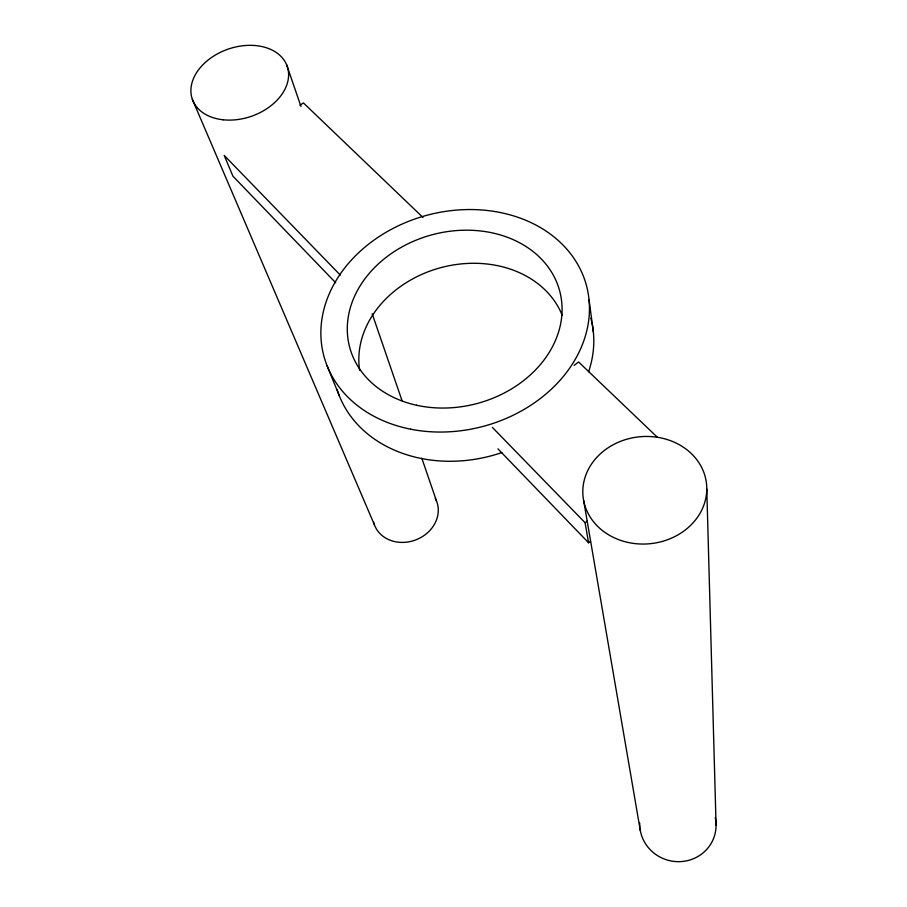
<?xml version="1.0" encoding="UTF-8"?>
<svg xmlns="http://www.w3.org/2000/svg" width="907" height="907" viewBox="0 0 907 907"><rect width="100%" height="100%" fill="white"/><g stroke="black" fill="none" stroke-linecap="round" stroke-linejoin="round"><path stroke-width="1.36" d="M497.932 448.84L588.575 542.771L590.559 541.286M588.575 542.771L585.083 522.727L587.101 521.208M574.097 365.351L578.632 362.006L657.36 437.265M299.945 105.257L303.448 102.945L423.036 217.521M492.433 427.446L585.083 522.727M340.34 275.127L224.188 155.414L232.94 176.185L335.692 282.769M192.375 99.419L374.444 524.881M327.132 365.85L339.422 396.053M286.691 64.93L300.943 106.391M372.176 313.743L402.05 400.701M421.812 458.216L436.516 501.027M583.666 500.641L640.353 830.812M589.04 299.718L593.359 332.019M706.78 488.93A62.061 53.717 -5.6 0 1 613.597 537.488A62.061 53.717 -5.6 0 1 614.016 444.317A62.061 53.717 -5.6 0 1 706.78 488.93L716.077 825.313M359.614 370.192A105.416 85.802 -15 0 1 440.485 267.746A105.416 85.802 -15 0 1 562.204 315.285M590.842 318.13A131.81 107.321 -15 0 1 591.523 320.863M591.829 322.234A131.81 107.321 -15 0 1 588.586 371.745M501.934 452.548A131.81 107.321 -15 0 1 337.075 389.398M715.249 817.581A38.264 36.938 14.3 0 1 684.048 861.287A38.264 36.938 14.3 0 1 639.957 828.261M639.832 826.969A38.264 36.938 14.3 0 1 639.718 823.114M435.247 498.328A33.253 28.536 -20.9 0 1 415.848 539.869A33.253 28.536 -20.9 0 1 373.582 522.024M416.596 405.248A108.715 87.321 -15.1 0 0 560.696 295.297A108.715 87.321 -15.1 0 0 386.756 256.862A108.715 87.321 -15.1 0 0 416.596 405.248M410.678 429.192A135.937 109.237 -15.1 0 0 587.158 288.358A135.937 109.237 -15.1 0 0 367.664 244.901A135.937 109.237 -15.1 0 0 410.678 429.192M223.122 119.781A50.225 35.543 -19.1 0 0 287.848 68.456A50.225 35.543 -19.1 0 0 208.27 59.907A50.225 35.543 -19.1 0 0 223.122 119.781"/></g></svg>
